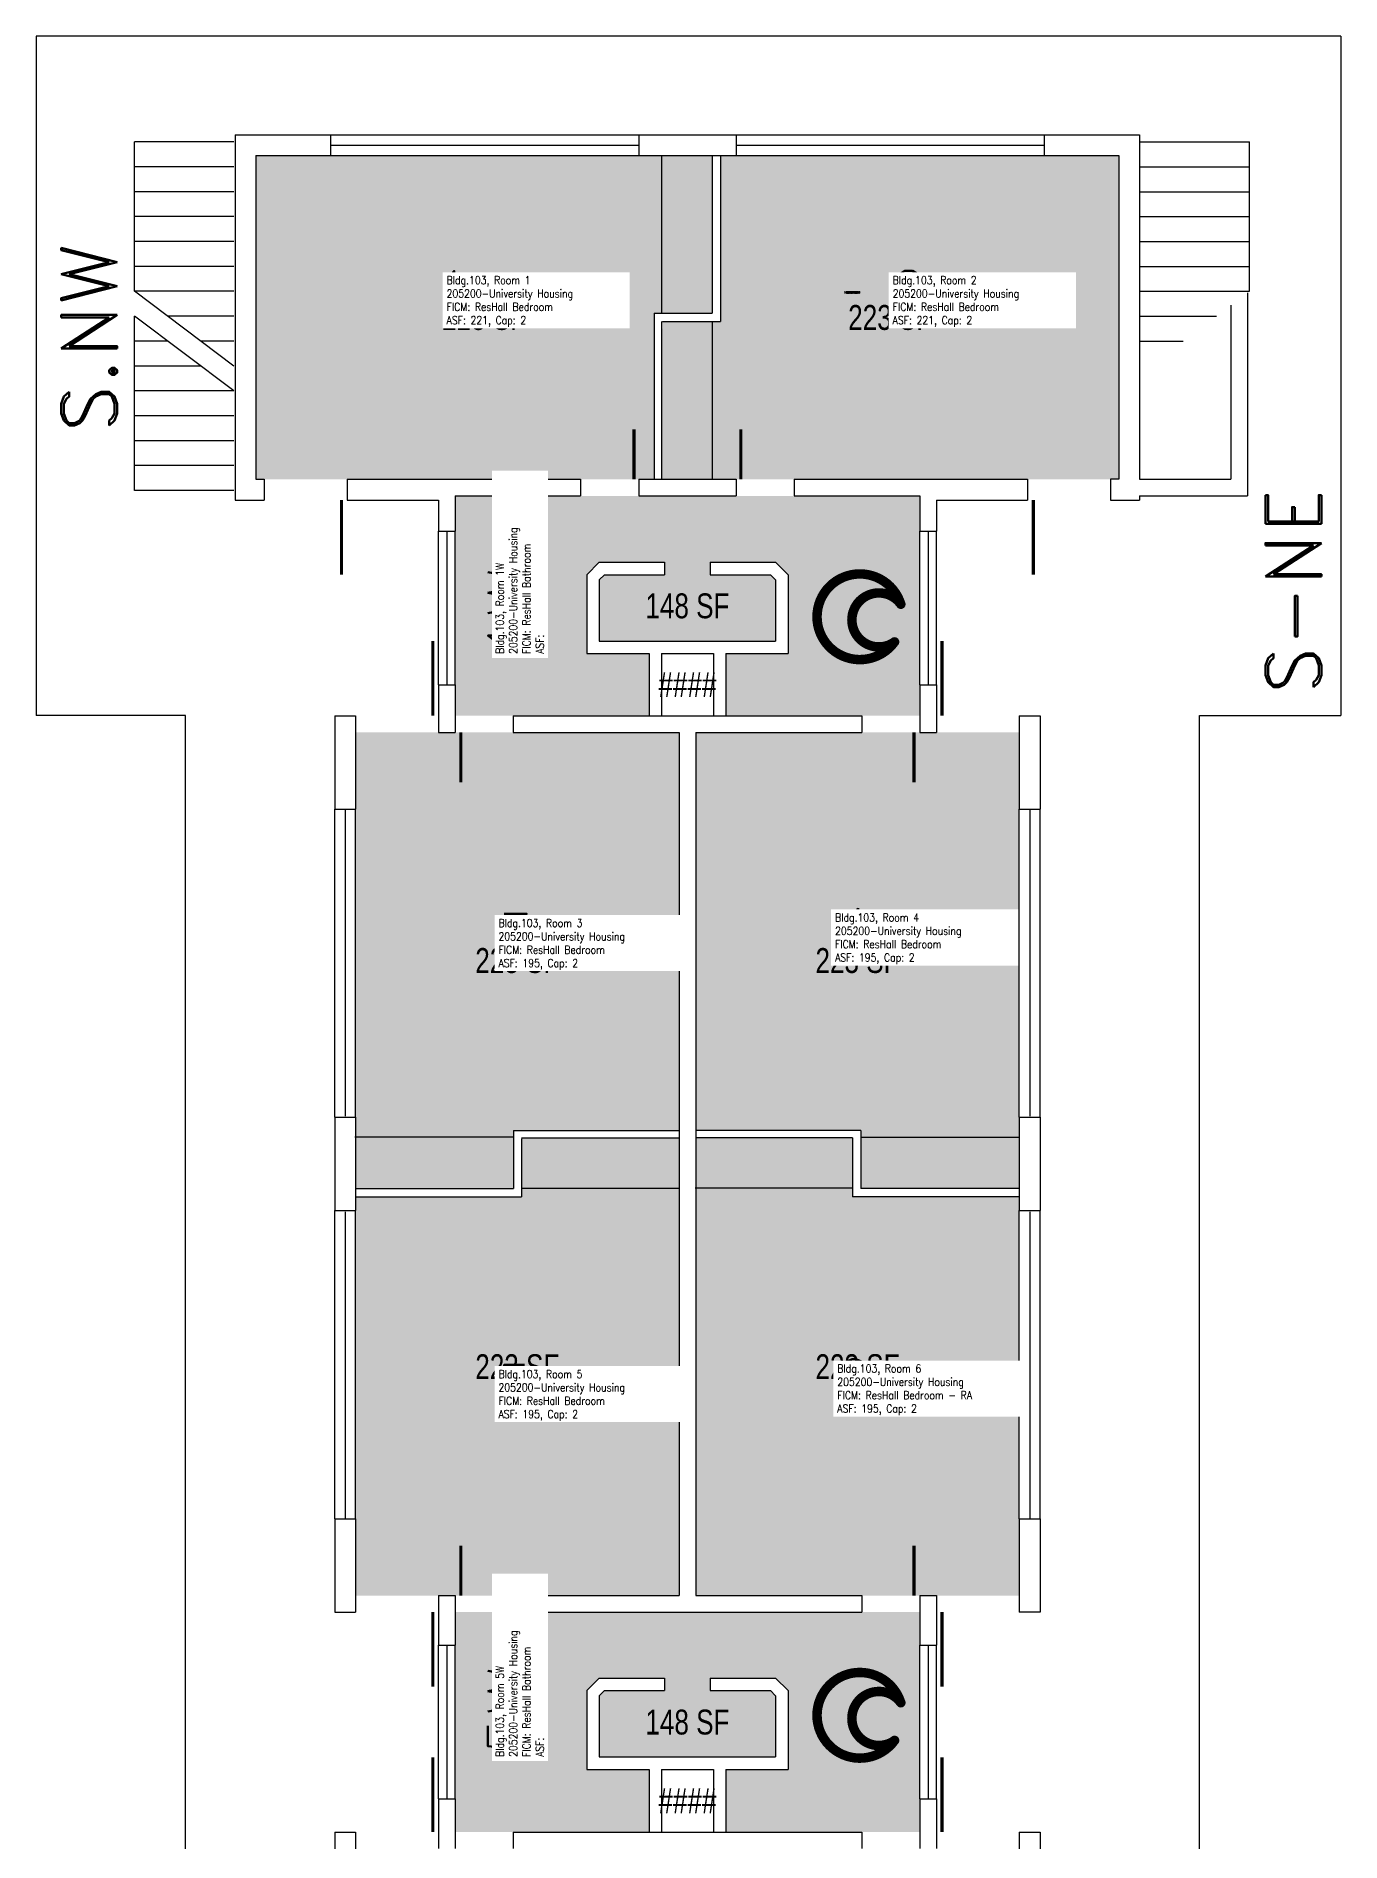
# Model space of a CAD drawing. Header units: inches. Extents: x -96 to 533, y -48 to 2156.
# Drawn here: x -96 to 533, y 1285 to 2156 of the extents above; entities that cross this region are included whole.
import ezdxf
from ezdxf.enums import TextEntityAlignment as Align

# ---------------------------------------------------------------- set-up
doc = ezdxf.new("R2010")
doc.units = ezdxf.units.IN
doc.header["$LTSCALE"] = 100
doc.header["$MEASUREMENT"] = 0
doc.layers.get('0').update_dxf_attribs({"linetype": 'CONTINUOUS'})
for name, color, linetype in [('A-DOOR', 2, 'CONTINUOUS'), ('A-GLAZ', 1, 'CONTINUOUS'), ('A-GLAZ-SILL', 2, 'CONTINUOUS'), ('A-IDEN-ICON', 4, 'CONTINUOUS'), ('A-IDEN-RNUM', 7, 'CONTINUOUS'), ('A-IDEN-SNUM', 4, 'CONTINUOUS'), ('A-IDEN-TEXT', 4, 'CONTINUOUS'), ('A-IDEN-VNUM', 4, 'CONTINUOUS'), ('A-SITE', 3, 'CONTINUOUS'), ('A-WALL', 5, 'CONTINUOUS'), ('AREA-TEXT', 3, 'CONTINUOUS'), ('Rooms-Category-Color', 7, 'CONTINUOUS'), ('Rooms-College-Color', 7, 'CONTINUOUS'), ('Rooms-Department-Color', 7, 'CONTINUOUS'), ('Rooms-Division-Color', 7, 'CONTINUOUS'), ('Rooms-Information', 7, 'CONTINUOUS')]:
    doc.layers.add(name, color=color, linetype=linetype)
doc.styles.add('AREA', font='arial.ttf', dxfattribs={"width": 0.75, "height": 24})
doc.styles.add('ROOMSNUMBER', font='TXT.SHX', dxfattribs={"height": 1})
doc.styles.add('ROOMVNUMBER', font='simplex.shx', dxfattribs={"width": 0.85})
doc.styles.add('TEXT', font='ROMAND')

# ---------------------------------------------------------------- blocks, each defined once
blk = doc.blocks.new('CPBATH')
at = {"const_width": 0.0127}
for points in [[(0.0571, 0.0168, 0.861492), (-0.0551, 0, 1)], [(0.0571, 0.0168, 0.729002), (-0.0084, -0.0042, 1)], [(-0.0551, 0, 0.726902), (0.0487, -0.0337, 1)], [(-0.0084, -0.0042, 0.609468), (0.0487, -0.0337, 1)]]:
    blk.add_lwpolyline(points, format="xyb", dxfattribs=at)
at = {"const_width": 0.00637}
for points in [[(0.0544, 0.0152, 1), (0.0599, 0.0184, 1)], [(0.0459, -0.0353, 1), (0.0515, -0.0321, 1)]]:
    blk.add_lwpolyline(points, format="xyb", close=True, dxfattribs=at)

msp = doc.modelspace()

# ---------------------------------------------------------------- hatches: boundary and pattern name
at = {"layer": 'Rooms-Category-Color', "true_color": 0x728ef3}
for points in [[(14, 1942), (10, 1942), (10, 2098), (46, 2098), (194.5, 2098), (230, 2098), (230, 2022), (202, 2022), (202, 1942), (166.5, 1942), (54, 1942)], [(422, 1942), (382, 1942), (269.5, 1942), (241.5, 1942), (205.54, 1942), (206, 2018), (234, 2018), (234, 2098), (390, 2098), (426, 2098), (426, 1942)], [(236.5, 1858), (236.5, 1828), (302, 1828), (330, 1828), (330, 1843), (330, 1917), (330, 1934), (269.5, 1934), (241.5, 1934), (194.5, 1934), (166.5, 1934), (106, 1934), (106, 1917), (106, 1843), (106, 1828), (134, 1828), (199.5, 1828), (199.5, 1858), (169.5, 1858), (169.5, 1896), (175.5, 1902), (207, 1902), (207, 1896), (177.99, 1896), (175.5, 1893.51), (175.5, 1864), (260.5, 1864), (260.5, 1893.51), (258.01, 1896), (229, 1896), (229, 1902), (260.5, 1902), (266.5, 1896), (266.5, 1858)], [(134.08, 1628.11), (134.08, 1600.11), (58, 1600.11), (58, 1634.5), (58, 1783), (58, 1820), (134, 1820), (214, 1820), (214, 1628.11)], [(378, 1600.11), (301.65, 1600.11), (301.65, 1628.11), (222, 1628.11), (222, 1820), (302, 1820), (378, 1820), (378, 1783), (378, 1634.5)], [(106, 1404), (134, 1404), (58, 1404), (58, 1441), (58, 1596.11), (138.08, 1596.11), (138.08, 1624.11), (214, 1624.57), (214, 1404), (134, 1404)], [(297.65, 1596.11), (297.65, 1624.57), (222, 1624.57), (222, 1404), (302, 1404), (378, 1404), (378, 1441), (378, 1596.11)], [(199.5, 1290), (199.5, 1320.18), (169.5, 1320.18), (169.5, 1358.18), (175.5, 1364.18), (207, 1364.18), (207, 1358.18), (177.99, 1358.18), (175.5, 1355.69), (175.5, 1326.18), (260.5, 1326.18), (260.5, 1355.69), (258.01, 1358.18), (229, 1358.18), (229, 1364.18), (260.5, 1364.18), (266.5, 1358.18), (266.5, 1320.18), (236.5, 1320.18), (236.5, 1290), (302, 1290), (330, 1290), (330, 1306), (330, 1380), (330, 1396), (302, 1396), (134, 1396), (106, 1396), (106, 1380), (106, 1306), (106, 1290), (134, 1290)]]:
    msp.add_hatch(color=171, dxfattribs=at).paths.add_polyline_path(points)
at = {"layer": 'Rooms-College-Color', "true_color": 0xadadad}
for points in [[(14, 1942), (10, 1942), (10, 2098), (46, 2098), (194.5, 2098), (230, 2098), (230, 2022), (202, 2022), (202, 1942), (166.5, 1942), (54, 1942)], [(422, 1942), (382, 1942), (269.5, 1942), (241.5, 1942), (205.54, 1942), (206, 2018), (234, 2018), (234, 2098), (390, 2098), (426, 2098), (426, 1942)], [(236.5, 1858), (236.5, 1828), (302, 1828), (330, 1828), (330, 1843), (330, 1917), (330, 1934), (269.5, 1934), (241.5, 1934), (194.5, 1934), (166.5, 1934), (106, 1934), (106, 1917), (106, 1843), (106, 1828), (134, 1828), (199.5, 1828), (199.5, 1858), (169.5, 1858), (169.5, 1896), (175.5, 1902), (207, 1902), (207, 1896), (177.99, 1896), (175.5, 1893.51), (175.5, 1864), (260.5, 1864), (260.5, 1893.51), (258.01, 1896), (229, 1896), (229, 1902), (260.5, 1902), (266.5, 1896), (266.5, 1858)], [(134.08, 1628.11), (134.08, 1600.11), (58, 1600.11), (58, 1634.5), (58, 1783), (58, 1820), (134, 1820), (214, 1820), (214, 1628.11)], [(378, 1600.11), (301.65, 1600.11), (301.65, 1628.11), (222, 1628.11), (222, 1820), (302, 1820), (378, 1820), (378, 1783), (378, 1634.5)], [(106, 1404), (134, 1404), (58, 1404), (58, 1441), (58, 1596.11), (138.08, 1596.11), (138.08, 1624.11), (214, 1624.57), (214, 1404), (134, 1404)], [(297.65, 1596.11), (297.65, 1624.57), (222, 1624.57), (222, 1404), (302, 1404), (378, 1404), (378, 1441), (378, 1596.11)], [(199.5, 1290), (199.5, 1320.18), (169.5, 1320.18), (169.5, 1358.18), (175.5, 1364.18), (207, 1364.18), (207, 1358.18), (177.99, 1358.18), (175.5, 1355.69), (175.5, 1326.18), (260.5, 1326.18), (260.5, 1355.69), (258.01, 1358.18), (229, 1358.18), (229, 1364.18), (260.5, 1364.18), (266.5, 1358.18), (266.5, 1320.18), (236.5, 1320.18), (236.5, 1290), (302, 1290), (330, 1290), (330, 1306), (330, 1380), (330, 1396), (302, 1396), (134, 1396), (106, 1396), (106, 1380), (106, 1306), (106, 1290), (134, 1290)]]:
    msp.add_hatch(color=253, dxfattribs=at).paths.add_polyline_path(points)
at = {"layer": 'Rooms-Department-Color', "true_color": 0x604aed}
for points in [[(14, 1942), (10, 1942), (10, 2098), (46, 2098), (194.5, 2098), (230, 2098), (230, 2022), (202, 2022), (202, 1942), (166.5, 1942), (54, 1942)], [(422, 1942), (382, 1942), (269.5, 1942), (241.5, 1942), (205.54, 1942), (206, 2018), (234, 2018), (234, 2098), (390, 2098), (426, 2098), (426, 1942)], [(236.5, 1858), (236.5, 1828), (302, 1828), (330, 1828), (330, 1843), (330, 1917), (330, 1934), (269.5, 1934), (241.5, 1934), (194.5, 1934), (166.5, 1934), (106, 1934), (106, 1917), (106, 1843), (106, 1828), (134, 1828), (199.5, 1828), (199.5, 1858), (169.5, 1858), (169.5, 1896), (175.5, 1902), (207, 1902), (207, 1896), (177.99, 1896), (175.5, 1893.51), (175.5, 1864), (260.5, 1864), (260.5, 1893.51), (258.01, 1896), (229, 1896), (229, 1902), (260.5, 1902), (266.5, 1896), (266.5, 1858)], [(134.08, 1628.11), (134.08, 1600.11), (58, 1600.11), (58, 1634.5), (58, 1783), (58, 1820), (134, 1820), (214, 1820), (214, 1628.11)], [(378, 1600.11), (301.65, 1600.11), (301.65, 1628.11), (222, 1628.11), (222, 1820), (302, 1820), (378, 1820), (378, 1783), (378, 1634.5)], [(106, 1404), (134, 1404), (58, 1404), (58, 1441), (58, 1596.11), (138.08, 1596.11), (138.08, 1624.11), (214, 1624.57), (214, 1404), (134, 1404)], [(297.65, 1596.11), (297.65, 1624.57), (222, 1624.57), (222, 1404), (302, 1404), (378, 1404), (378, 1441), (378, 1596.11)], [(199.5, 1290), (199.5, 1320.18), (169.5, 1320.18), (169.5, 1358.18), (175.5, 1364.18), (207, 1364.18), (207, 1358.18), (177.99, 1358.18), (175.5, 1355.69), (175.5, 1326.18), (260.5, 1326.18), (260.5, 1355.69), (258.01, 1358.18), (229, 1358.18), (229, 1364.18), (260.5, 1364.18), (266.5, 1358.18), (266.5, 1320.18), (236.5, 1320.18), (236.5, 1290), (302, 1290), (330, 1290), (330, 1306), (330, 1380), (330, 1396), (302, 1396), (134, 1396), (106, 1396), (106, 1380), (106, 1306), (106, 1290), (134, 1290)]]:
    msp.add_hatch(color=173, dxfattribs=at).paths.add_polyline_path(points)
at = {"layer": 'Rooms-Division-Color', "true_color": 0x604aed}
for points in [[(14, 1942), (10, 1942), (10, 2098), (46, 2098), (194.5, 2098), (230, 2098), (230, 2022), (202, 2022), (202, 1942), (166.5, 1942), (54, 1942)], [(422, 1942), (382, 1942), (269.5, 1942), (241.5, 1942), (205.54, 1942), (206, 2018), (234, 2018), (234, 2098), (390, 2098), (426, 2098), (426, 1942)], [(236.5, 1858), (236.5, 1828), (302, 1828), (330, 1828), (330, 1843), (330, 1917), (330, 1934), (269.5, 1934), (241.5, 1934), (194.5, 1934), (166.5, 1934), (106, 1934), (106, 1917), (106, 1843), (106, 1828), (134, 1828), (199.5, 1828), (199.5, 1858), (169.5, 1858), (169.5, 1896), (175.5, 1902), (207, 1902), (207, 1896), (177.99, 1896), (175.5, 1893.51), (175.5, 1864), (260.5, 1864), (260.5, 1893.51), (258.01, 1896), (229, 1896), (229, 1902), (260.5, 1902), (266.5, 1896), (266.5, 1858)], [(134.08, 1628.11), (134.08, 1600.11), (58, 1600.11), (58, 1634.5), (58, 1783), (58, 1820), (134, 1820), (214, 1820), (214, 1628.11)], [(378, 1600.11), (301.65, 1600.11), (301.65, 1628.11), (222, 1628.11), (222, 1820), (302, 1820), (378, 1820), (378, 1783), (378, 1634.5)], [(106, 1404), (134, 1404), (58, 1404), (58, 1441), (58, 1596.11), (138.08, 1596.11), (138.08, 1624.11), (214, 1624.57), (214, 1404), (134, 1404)], [(297.65, 1596.11), (297.65, 1624.57), (222, 1624.57), (222, 1404), (302, 1404), (378, 1404), (378, 1441), (378, 1596.11)], [(199.5, 1290), (199.5, 1320.18), (169.5, 1320.18), (169.5, 1358.18), (175.5, 1364.18), (207, 1364.18), (207, 1358.18), (177.99, 1358.18), (175.5, 1355.69), (175.5, 1326.18), (260.5, 1326.18), (260.5, 1355.69), (258.01, 1358.18), (229, 1358.18), (229, 1364.18), (260.5, 1364.18), (266.5, 1358.18), (266.5, 1320.18), (236.5, 1320.18), (236.5, 1290), (302, 1290), (330, 1290), (330, 1306), (330, 1380), (330, 1396), (302, 1396), (134, 1396), (106, 1396), (106, 1380), (106, 1306), (106, 1290), (134, 1290)]]:
    msp.add_hatch(color=173, dxfattribs=at).paths.add_polyline_path(points)

# ---------------------------------------------------------------- linework, layer by layer
at = {"layer": 'A-DOOR'}
for p, q in [((205.54, 2098), (205.54, 2022)), ((230, 2018), (230, 1942)), ((134.17, 1624.89), (57.67, 1624.89)), ((301.57, 1624.89), (378.06, 1624.89)), ((138.17, 1600.38), (214.06, 1600.38)), ((297.57, 1600.38), (221.67, 1600.38))]:
    msp.add_line(p, q, dxfattribs=at)
for points in [[(192.25, 1942, 1.5, 1.5, 0), (192.25, 1966, 0, 0, 0), (193, 1966, 0, 0, 0.414214), (169, 1942, 0, 0, 0.414214)], [(243.75, 1942, 1.5, 1.5, 0), (243.75, 1966, 0, 0, 0), (243, 1966, 0, 0, -0.414214), (267, 1942, 0, 0, -0.414214)], [(51.25, 1932, 1.5, 1.5, 0), (51.25, 1896, 0, 0, 0), (50.5, 1896, 0, 0, -0.414214), (16, 1933.5, 0, 0, -0.414214)], [(384.75, 1932, 1.5, 1.5, 0), (384.75, 1896, 0, 0, 0), (385.5, 1896, 0, 0, 0.414214), (420, 1933.5, 0, 0, 0.414214)], [(95.25, 1828, 1.5, 1.5, 0), (95.25, 1864, 0, 0, 0), (94.5, 1864, 0, 0, 0.414214), (60, 1826.5, 0, 0, 0.414214)], [(340.75, 1828, 1.5, 1.5, 0), (340.75, 1864, 0, 0, 0), (341.5, 1864, 0, 0, -0.414214), (376, 1826.5, 0, 0, -0.414214)], [(108.75, 1820, 1.5, 1.5, 0), (108.75, 1796, 0, 0, 0), (108, 1796, 0, 0, 0.414214), (132, 1820, 0, 0, 0.414214)], [(327.25, 1820, 1.5, 1.5, 0), (327.25, 1796, 0, 0, 0), (328, 1796, 0, 0, -0.414214), (304, 1820, 0, 0, -0.414214)], [(108.75, 1404, 1.5, 1.5, 0), (108.75, 1428, 0, 0, 0), (108, 1428, 0, 0, -0.414214), (132, 1404, 0, 0, -0.414214)], [(327.25, 1404, 1.5, 1.5, 0), (327.25, 1428, 0, 0, 0), (328, 1428, 0, 0, 0.414214), (304, 1404, 0, 0, 0.414214)], [(95.25, 1396, 1.5, 1.5, 0), (95.25, 1360, 0, 0, 0), (94.5, 1360, 0, 0, -0.414214), (60, 1397.5, 0, 0, -0.414214)], [(340.75, 1396, 1.5, 1.5, 0), (340.75, 1360, 0, 0, 0), (341.5, 1360, 0, 0, 0.414214), (376, 1397.5, 0, 0, 0.414214)], [(95.25, 1290, 1.5, 1.5, 0), (95.25, 1326, 0, 0, 0), (94.5, 1326, 0, 0, 0.414214), (60, 1288.5, 0, 0, 0.414214)], [(340.75, 1290, 1.5, 1.5, 0), (340.75, 1326, 0, 0, 0), (341.5, 1326, 0, 0, -0.414214), (376, 1288.5, 0, 0, -0.414214)]]:
    msp.add_lwpolyline(points, format="xyseb", dxfattribs=at)
at = {"layer": 'A-GLAZ'}
for p, q in [((46, 2103), (194.5, 2103)), ((241.5, 2103), (390, 2103)), ((102, 1917), (102, 1843)), ((334, 1917), (334, 1843)), ((53, 1783), (53, 1635)), ((383, 1783), (383, 1635)), ((53, 1589), (53, 1441)), ((383, 1589), (383, 1441)), ((102, 1380), (102, 1306)), ((334, 1380), (334, 1306))]:
    msp.add_line(p, q, dxfattribs=at)
at = {"layer": 'A-GLAZ-SILL'}
for p, q in [((46, 2108), (194.5, 2108)), ((241.5, 2108), (390, 2108)), ((46, 2098), (194.5, 2098)), ((241.5, 2098), (390, 2098)), ((98, 1843), (98, 1917)), ((106, 1843), (106, 1917)), ((330, 1843), (330, 1917)), ((338, 1843), (338, 1917)), ((48, 1634.5), (48, 1783)), ((58, 1634.5), (58, 1783)), ((378, 1634.5), (378, 1783)), ((388, 1634.5), (388, 1783)), ((48, 1441), (48, 1589.5)), ((58, 1441), (58, 1589.5)), ((378, 1441), (378, 1589.5)), ((388, 1441), (388, 1589.5)), ((98, 1306), (98, 1380)), ((106, 1306), (106, 1380)), ((330, 1306), (330, 1380)), ((338, 1306), (338, 1380))]:
    msp.add_line(p, q, dxfattribs=at)
at = {"layer": 'A-SITE'}
for p, q in [((-96, 2155.59), (-96, 1828.11)), ((533.03, 2155.59), (-96, 2155.59)), ((533.03, 2155.59), (533.03, 1828.11)), ((-0.7, 2104.59), (-48.62, 2104.59)), ((-48.62, 2032.59), (-48.62, 2104.59)), ((436.3, 2104.59), (488.97, 2104.59)), ((488.97, 2032.59), (488.97, 2104.59)), ((-0.7, 2092.59), (-48.62, 2092.59)), ((436.3, 2092.59), (488.97, 2092.59)), ((-0.7, 2080.59), (-48.62, 2080.59)), ((436.3, 2080.59), (488.97, 2080.59)), ((-0.7, 2068.59), (-48.62, 2068.59)), ((436.3, 2068.59), (488.97, 2068.59)), ((-0.7, 2056.59), (-48.62, 2056.59)), ((436.3, 2056.59), (488.97, 2056.59)), ((-0.7, 2044.59), (-48.62, 2044.59)), ((436.3, 2044.59), (488.97, 2044.59)), ((-0.7, 2032.59), (-48.62, 2032.59)), ((-0.7, 1996.59), (-48.62, 2032.59)), ((436.3, 2032.64), (488.97, 2032.64)), ((-48.62, 1936.59), (-48.62, 2020.59)), ((-0.7, 1984.59), (-48.62, 2020.59)), ((-0.7, 2020.59), (-32.65, 2020.59)), ((436.3, 2020.59), (472.99, 2020.59)), ((-32.65, 2008.59), (-48.62, 2008.59)), ((-0.7, 2008.59), (-16.68, 2008.59)), ((436.3, 2008.59), (457.02, 2008.59)), ((-16.68, 1996.59), (-48.62, 1996.59)), ((-0.7, 1984.59), (-48.62, 1984.59)), ((-0.7, 1972.59), (-48.62, 1972.59)), ((-0.7, 1960.59), (-48.62, 1960.59)), ((-0.7, 1948.59), (-48.62, 1948.59)), ((-0.7, 1936.59), (-48.62, 1936.59)), ((-24, 1828.11), (-96, 1828.11)), ((-24, 279.48), (-24, 1828.11)), ((464.87, 279.48), (464.87, 1828.11)), ((464.87, 1828.11), (533.03, 1828.11))]:
    msp.add_line(p, q, dxfattribs=at)
at = {"layer": 'A-WALL'}
for p, q in [((0, 2108), (0, 1932)), ((0, 2108), (46, 2108)), ((46, 2108), (46, 2098)), ((194.5, 2108), (241.5, 2108)), ((194.5, 2108), (194.5, 2098)), ((241.5, 2108), (241.5, 2098)), ((390, 2108), (436, 2108)), ((390, 2108), (390, 2098)), ((436, 2108), (436, 1942)), ((10, 2098), (46, 2098)), ((10, 2098), (10, 1942)), ((194.5, 2098), (241.5, 2098)), ((230, 2098), (230, 2022)), ((234, 2098), (234, 2018)), ((390, 2098), (426, 2098)), ((426, 2098), (426, 1942)), ((488, 2031.87), (488, 1934)), ((202, 2022), (202, 1942)), ((202, 2022), (230, 2022)), ((480, 2025.86), (480, 1942)), ((205.54, 2018), (205.54, 1942)), ((206, 2018), (234, 2018)), ((10, 1942), (14, 1942)), ((14, 1942), (14, 1932)), ((54, 1942), (166.5, 1942)), ((54, 1942), (54, 1932)), ((166.5, 1942), (166.5, 1934)), ((194.5, 1942), (194.5, 1934)), ((194.5, 1942), (241.5, 1942)), ((241.5, 1942), (241.5, 1934)), ((269.5, 1942), (382, 1942)), ((269.5, 1942), (269.5, 1934)), ((382, 1942), (382, 1932)), ((422, 1942), (422, 1932)), ((426, 1942), (422, 1942)), ((436, 1942), (480, 1942)), ((106, 1934), (166.5, 1934)), ((106, 1934), (106, 1917)), ((194.5, 1934), (241.5, 1934)), ((269.5, 1934), (330, 1934)), ((330, 1934), (330, 1917)), ((436, 1934), (488, 1934)), ((436, 1934), (436, 1932)), ((0, 1932), (14, 1932)), ((54, 1932), (98, 1932)), ((98, 1932), (98, 1917)), ((338, 1932), (382, 1932)), ((338, 1932), (338, 1917)), ((422, 1932), (436, 1932)), ((98, 1917), (106, 1917)), ((330, 1917), (338, 1917)), ((175.5, 1902), (169.5, 1896)), ((175.5, 1902), (207, 1902)), ((207, 1902), (207, 1896)), ((229, 1902), (260.5, 1902)), ((229, 1902), (229, 1896)), ((266.5, 1896), (260.5, 1902)), ((169.5, 1896), (169.5, 1858)), ((175.5, 1893.51), (177.99, 1896)), ((175.5, 1893.51), (175.5, 1864)), ((177.99, 1896), (207, 1896)), ((229, 1896), (258.01, 1896)), ((258.01, 1896), (260.5, 1893.51)), ((260.5, 1893.51), (260.5, 1864)), ((266.5, 1896), (266.5, 1858)), ((175.5, 1864), (260.5, 1864)), ((169.5, 1858), (199.5, 1858)), ((199.5, 1858), (199.5, 1828)), ((205.5, 1858), (205.5, 1828)), ((205.5, 1858), (230.5, 1858)), ((230.5, 1858), (230.5, 1828)), ((236.5, 1858), (236.5, 1828)), ((236.5, 1858), (266.5, 1858)), ((98, 1843), (106, 1843)), ((98, 1843), (98, 1820)), ((106, 1843), (106, 1820)), ((330, 1843), (338, 1843)), ((330, 1843), (330, 1820)), ((338, 1843), (338, 1820)), ((48, 1828), (48, 1783)), ((48, 1828), (58, 1828)), ((48, 1828), (58, 1828)), ((58, 1828), (58, 1783)), ((134, 1828), (302, 1828)), ((134, 1828), (134, 1820)), ((302, 1828), (302, 1820)), ((378, 1828), (378, 1783)), ((378, 1828), (388, 1828)), ((388, 1828), (388, 1783)), ((98, 1820), (106, 1820)), ((134, 1820), (214, 1820)), ((214, 1820), (214, 1404)), ((222, 1820), (302, 1820)), ((222, 1820), (222, 1404)), ((330, 1820), (338, 1820)), ((48, 1783), (58, 1783)), ((378, 1783), (388, 1783)), ((48, 1634.5), (48, 1589.5)), ((48, 1634.5), (58, 1634.5)), ((58, 1634.5), (58, 1589.5)), ((134.08, 1628.11), (213.74, 1628.11)), ((134.08, 1628.11), (134.08, 1600.11)), ((301.65, 1628.11), (222, 1628.11)), ((301.65, 1628.11), (301.65, 1600.11)), ((378, 1634.5), (378, 1589.5)), ((378, 1634.5), (388, 1634.5)), ((388, 1634.5), (388, 1589.5)), ((138.08, 1624.57), (213.74, 1624.57)), ((138.08, 1624.11), (138.08, 1596.11)), ((297.65, 1624.57), (222, 1624.57)), ((297.65, 1624.57), (297.65, 1596.11)), ((58.08, 1600.11), (134.08, 1600.11)), ((58.08, 1596.11), (138.08, 1596.11)), ((377.65, 1596.11), (297.65, 1596.11)), ((377.65, 1600.11), (301.65, 1600.11)), ((48, 1589.5), (58, 1589.5)), ((378, 1589.5), (388, 1589.5)), ((48, 1441), (48, 1396)), ((48, 1441), (58, 1441)), ((58, 1441), (58, 1396)), ((378, 1441), (378, 1396)), ((378, 1441), (388, 1441)), ((388, 1441), (388, 1396)), ((98, 1404), (106, 1404)), ((98, 1404), (98, 1380)), ((106, 1404), (106, 1380)), ((134, 1404), (214, 1404)), ((134, 1404), (134, 1396)), ((222, 1404), (302, 1404)), ((302, 1404), (302, 1396)), ((330, 1404), (338, 1404)), ((330, 1404), (330, 1380)), ((338, 1404), (338, 1380)), ((48, 1396), (58, 1396)), ((134, 1396), (302, 1396)), ((388, 1396), (378, 1396)), ((98, 1380), (106, 1380)), ((330, 1380), (338, 1380)), ((169.5, 1358.18), (175.5, 1364.18)), ((169.5, 1358.18), (169.5, 1320.18)), ((175.5, 1364.18), (207, 1364.18)), ((177.99, 1358.18), (175.5, 1355.69)), ((177.99, 1358.18), (207, 1358.18)), ((207, 1364.18), (207, 1358.18)), ((229, 1364.18), (260.5, 1364.18)), ((229, 1364.18), (229, 1358.18)), ((229, 1358.18), (258.01, 1358.18)), ((258.01, 1358.18), (260.5, 1355.69)), ((266.5, 1358.18), (260.5, 1364.18)), ((266.5, 1358.18), (266.5, 1320.18)), ((175.5, 1355.69), (175.5, 1326.18)), ((260.5, 1355.69), (260.5, 1326.18)), ((175.5, 1326.18), (260.5, 1326.18)), ((169.5, 1320.18), (199.5, 1320.18)), ((199.5, 1320.18), (199.5, 1290.18)), ((205.5, 1320.18), (230.5, 1320.18)), ((205.5, 1320.18), (205.5, 1290.18)), ((230.5, 1320.18), (230.5, 1290.18)), ((236.5, 1320.18), (266.5, 1320.18)), ((236.5, 1320.18), (236.5, 1290.18)), ((98, 1306), (98, 1282)), ((98, 1306), (106, 1306)), ((106, 1306), (106, 1282)), ((330, 1306), (330, 1282)), ((330, 1306), (338, 1306)), ((338, 1306), (338, 1282)), ((48, 1290), (48, 1245)), ((48, 1290), (58, 1290)), ((58, 1290), (58, 1245)), ((134, 1290), (302, 1290)), ((134, 1290), (134, 1282)), ((302, 1290), (302, 1282)), ((378, 1290), (378, 1245)), ((378, 1290), (388, 1290)), ((388, 1290), (388, 1245))]:
    msp.add_line(p, q, dxfattribs=at)

# ---------------------------------------------------------------- block references
at = {"layer": 'A-IDEN-ICON', "xscale": 360, "yscale": 360, "zscale": 360}
for p in [(300.31, 1875.73), (300.31, 1346.26)]:
    msp.add_blockref('CPBATH', p, dxfattribs=at)

# ---------------------------------------------------------------- texts
at = {"layer": 'A-IDEN-RNUM', "style": 'ROOMSNUMBER', "width": 0.85}
for s, p in [('0001-00', (134.57, 2029.4)), ('0002-00', (297.37, 2032.08)), ('0003-00', (134.57, 1719.11)), ('0004-00', (297.37, 1721.79)), ('0005-00', (134.57, 1501.71)), ('0006-00', (297.37, 1504.4))]:
    msp.add_text(s, height=1, dxfattribs=at).set_placement(p, align=Align.MIDDLE)
for s, p in [('0001-W0', (135.28, 1886.32)), ('0005-W0', (135.28, 1348.04))]:
    msp.add_text(s, height=1, rotation=90, dxfattribs=at).set_placement(p, align=Align.MIDDLE)
at = {"layer": 'A-IDEN-SNUM', "style": 'ROOMSNUMBER', "width": 0.85}
for s, p in [('1030000100', (134.57, 2029.4)), ('1030000200', (297.37, 2032.08)), ('1030000300', (134.57, 1719.11)), ('1030000400', (297.37, 1721.79)), ('1030000500', (134.57, 1501.71)), ('1030000600', (297.37, 1504.4))]:
    msp.add_text(s, height=1, dxfattribs=at).set_placement(p, align=Align.MIDDLE)
for s, p in [('10300001W0', (135.28, 1886.32)), ('10300005W0', (135.28, 1348.04))]:
    msp.add_text(s, height=1, rotation=90, dxfattribs=at).set_placement(p, align=Align.MIDDLE)
at = {"layer": 'A-IDEN-TEXT', "style": 'TEXT'}
for s, p in [('S.NW', (-70.37, 2010.2)), ('S-NE', (510.15, 1888.13))]:
    msp.add_text(s, height=27, rotation=90, dxfattribs=at).set_placement(p, align=Align.MIDDLE)
at = {"layer": 'A-IDEN-VNUM', "style": 'ROOMVNUMBER', "width": 0.85}
for s, p in [('1', (104.63, 2028.96)), ('2', (324.6, 2028.96)), ('3', (134.57, 1719.11)), ('4', (297.37, 1721.79)), ('5', (134.57, 1501.71)), ('6', (297.37, 1504.4))]:
    msp.add_text(s, height=27, dxfattribs=at).set_placement(p, align=Align.MIDDLE)
for s, p in [('1W', (135.28, 1877.51)), ('5W', (135.28, 1348.04))]:
    msp.add_text(s, height=27, rotation=90, dxfattribs=at).set_placement(p, align=Align.MIDDLE)
at = {"layer": 'AREA-TEXT', "style": 'AREA', "width": 0.75}
for s, p in [('223 SF', (120, 2020)), ('223 SF', (315.77, 2020)), ('148 SF', (218, 1881)), ('####', (218, 1843)), ('223 SF', (136, 1710.05)), ('223 SF', (300, 1710.05)), ('223 SF', (136, 1514.28)), ('223 SF', (300, 1514.28)), ('148 SF', (218, 1343)), ('####', (218, 1305.09))]:
    msp.add_text(s, height=12, dxfattribs=at).set_placement(p, align=Align.MIDDLE_CENTER)

# ---------------------------------------------------------------- next in the draw order: texts
at = {"layer": 'Rooms-Information', "char_height": 3.8571, "width": 86.4, "attachment_point": 7, "style": 'ROOMVNUMBER', "bg_fill": 3, "box_fill_scale": 1.5, "bg_fill_color": 256, "bg_fill_true_color": 13158600, "bg_fill_transparency": 0}
for s, insert in [('Bldg.103, Room 1^M^J205200-University Housing^M^JFICM: ResHall Bedroom^M^JASF: 221, Cap: 2', (101.9, 2015.46)), ('Bldg.103, Room 2^M^J205200-University Housing^M^JFICM: ResHall Bedroom^M^JASF: 221, Cap: 2', (316.95, 2015.46)), ('Bldg.103, Room 4^M^J205200-University Housing^M^JFICM: ResHall Bedroom^M^JASF: 195, Cap: 2', (289.17, 1708.29)), ('Bldg.103, Room 3^M^J205200-University Housing^M^JFICM: ResHall Bedroom^M^JASF: 195, Cap: 2', (126.92, 1705.61)), ('Bldg.103, Room 5^M^J205200-University Housing^M^JFICM: ResHall Bedroom^M^JASF: 195, Cap: 2', (126.92, 1488.21)), ('Bldg.103, Room 6^M^J205200-University Housing^M^JFICM: ResHall Bedroom - RA^M^JASF: 195, Cap: 2', (290.26, 1490.9))]:
    msp.add_mtext(s, dxfattribs=dict(at, insert=insert))
at = {"layer": 'Rooms-Information', "char_height": 3.8571, "width": 86.4, "attachment_point": 7, "rotation": 90, "style": 'ROOMVNUMBER', "bg_fill": 3, "box_fill_scale": 1.5, "bg_fill_color": 256, "bg_fill_true_color": 13158600, "bg_fill_transparency": 0}
for s, insert in [('Bldg.103, Room 1W^M^J205200-University Housing^M^JFICM: ResHall Bathroom^M^JASF: ', (148.78, 1857.84)), ('Bldg.103, Room 5W^M^J205200-University Housing^M^JFICM: ResHall Bathroom^M^JASF: ', (148.78, 1326.19))]:
    msp.add_mtext(s, dxfattribs=dict(at, insert=insert))

doc.saveas('drawing.dxf')
